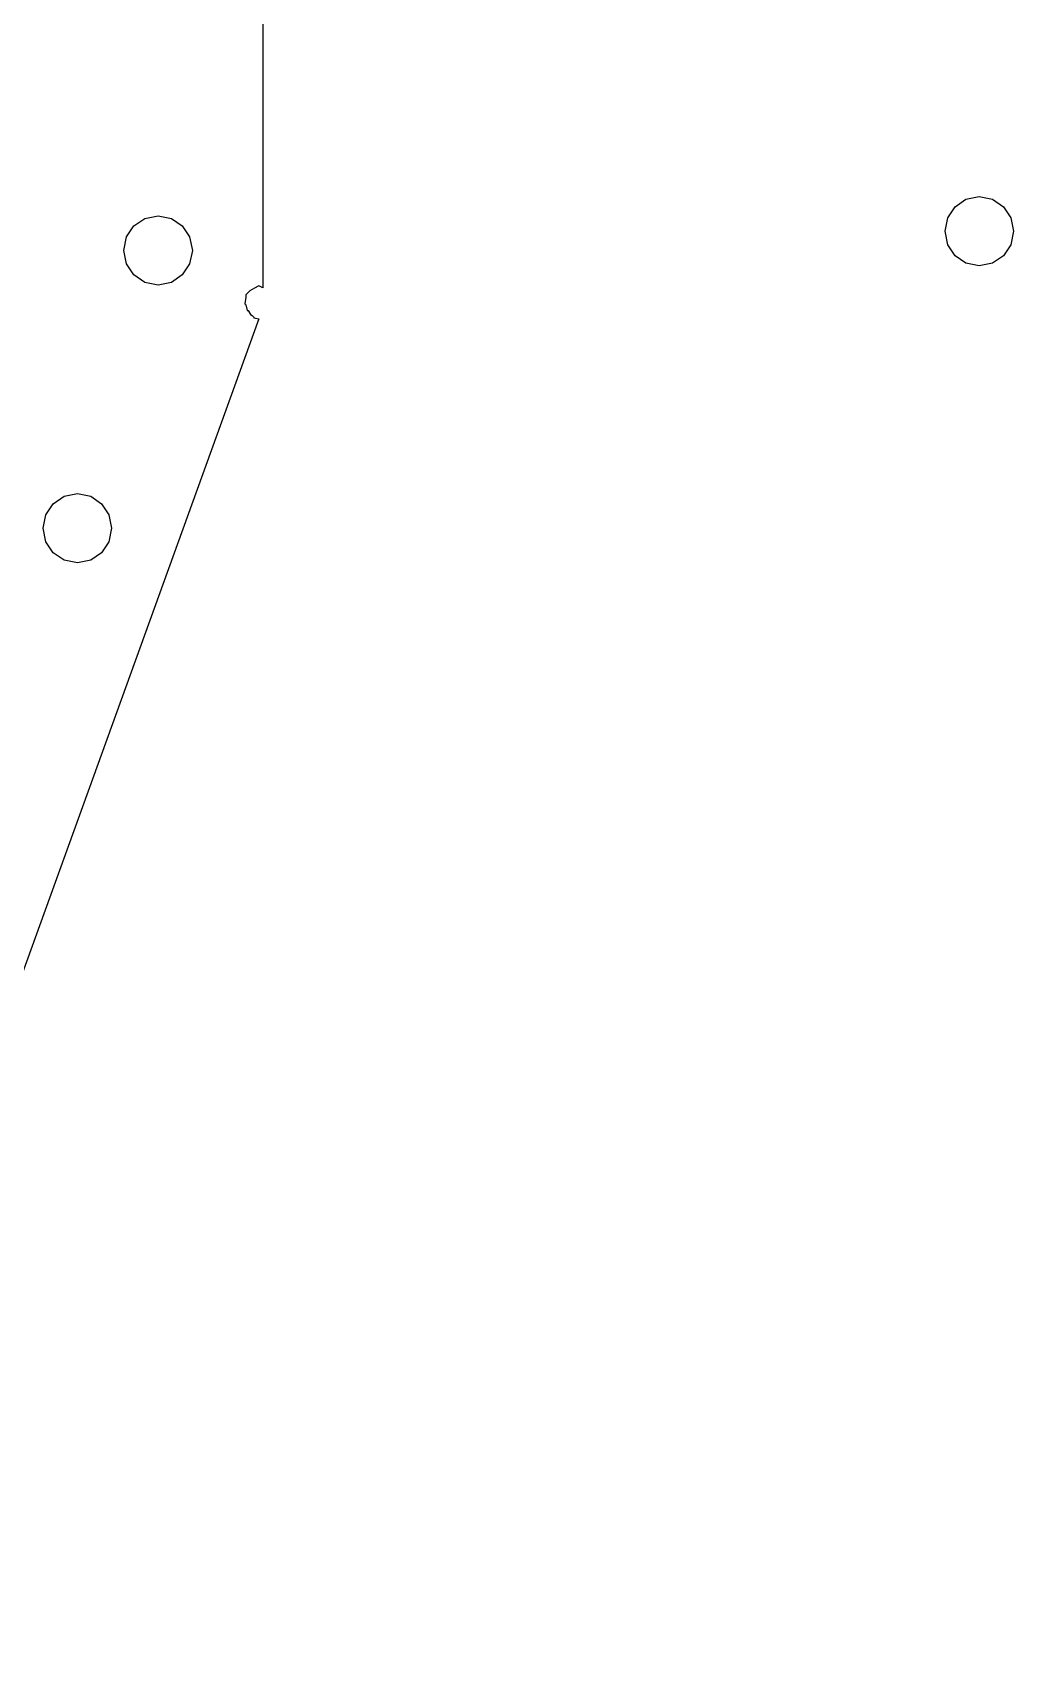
# Model space of a CAD drawing. Extents: x -196 to 369, y 430 to 811.
# Drawn here: x 257.4 to 344.3, y 436.8 to 580.6 of the extents above; entities that cross this region are included whole.
import ezdxf

# ---------------------------------------------------------------- set-up
doc = ezdxf.new("R2010")
doc.units = 0

msp = doc.modelspace()

# ---------------------------------------------------------------- linework, layer by layer
at = {"layer": 'Layer 1'}
for p, q in [((277.809, 737.145), (277.809, 558.048)), ((339.100148, 565.224838), (340.0632, 565.883604)), ((340.0632, 565.883604), (341.24304, 566.12611)), ((341.24304, 566.12611), (342.423419, 565.886321)), ((342.423419, 565.886321), (343.387946, 565.229775)), ((266.385154, 563.525834), (267.348203, 564.184601)), ((267.348203, 564.184601), (268.52804, 564.42711)), ((268.52804, 564.42711), (269.708422, 564.187324)), ((269.708422, 564.187324), (270.672952, 563.530779)), ((338.21398, 563.05367), (338.451277, 564.248597)), ((338.451277, 564.248597), (339.100148, 565.224838)), ((343.387946, 565.229775), (344.039007, 564.255034)), ((344.039007, 564.255034), (344.27899, 563.06066)), ((265.49899, 561.35467), (265.736286, 562.549595)), ((265.736286, 562.549595), (266.385154, 563.525834)), ((270.672952, 563.530779), (271.324016, 562.556036)), ((271.324016, 562.556036), (271.564, 561.36166)), ((338.453069, 561.85911), (338.21398, 563.05367)), ((344.279, 563.056), (344.040807, 561.861257)), ((265.738079, 560.16011), (265.49899, 561.35467)), ((271.564, 561.357), (271.325808, 560.162259)), ((339.103402, 560.883869), (338.453069, 561.85911)), ((344.040807, 561.861257), (343.391205, 560.885516)), ((266.388412, 559.184869), (265.738079, 560.16011)), ((271.325808, 560.162259), (270.676209, 559.18652)), ((340.067439, 560.226583), (339.103402, 560.883869)), ((341.24764, 559.98589), (340.067439, 560.226583)), ((342.427661, 560.22749), (341.24764, 559.98589)), ((343.391205, 560.885516), (342.427661, 560.22749)), ((267.352449, 558.527583), (266.388412, 559.184869)), ((268.53265, 558.28689), (267.352449, 558.527583)), ((269.712667, 558.528492), (268.53265, 558.28689)), ((270.676209, 559.18652), (269.712667, 558.528492)), ((277.44354, 558.23527), (277.08271, 558.01612)), ((277.809, 558.048), (277.44354, 558.23527)), ((276.28888, 557.21242), (276.21668, 556.62796)), ((276.644095, 557.768354), (276.28888, 557.43163)), ((276.28888, 557.43163), (276.28888, 557.21242)), ((277.08271, 558.01612), (276.644095, 557.768354)), ((277.455, 555.31), (234.546, 436.805)), ((276.21668, 556.62796), (276.28888, 556.55486)), ((276.28888, 556.55486), (276.43322, 556.04343)), ((276.43322, 556.04343), (276.50542, 556.04343)), ((276.50542, 556.04343), (276.72192, 555.67811)), ((276.72192, 555.67811), (276.86625, 555.60511)), ((276.86625, 555.60511), (277.01059, 555.45896)), ((277.01059, 555.45896), (277.01059, 555.38596)), ((277.01059, 555.38596), (277.4549, 555.30946)), ((259.241154, 538.934834), (260.204203, 539.593601)), ((260.204203, 539.593601), (261.38404, 539.83611)), ((261.38404, 539.83611), (262.564422, 539.596324)), ((262.564422, 539.596324), (263.528952, 538.939779)), ((258.592286, 537.958595), (259.241154, 538.934834)), ((263.528952, 538.939779), (264.180016, 537.965036)), ((258.35499, 536.76367), (258.592286, 537.958595)), ((258.594078, 535.569113), (258.35499, 536.76367)), ((264.180016, 537.965036), (264.42, 536.77066)), ((264.42, 536.766), (264.181807, 535.571257)), ((259.244408, 534.593872), (258.594078, 535.569113)), ((264.181807, 535.571257), (263.532205, 534.595516)), ((260.208442, 533.936586), (259.244408, 534.593872)), ((261.38864, 533.69589), (260.208442, 533.936586)), ((262.568661, 533.93749), (261.38864, 533.69589)), ((263.532205, 534.595516), (262.568661, 533.93749))]:
    msp.add_line(p, q, dxfattribs=at)

doc.saveas('drawing.dxf')
